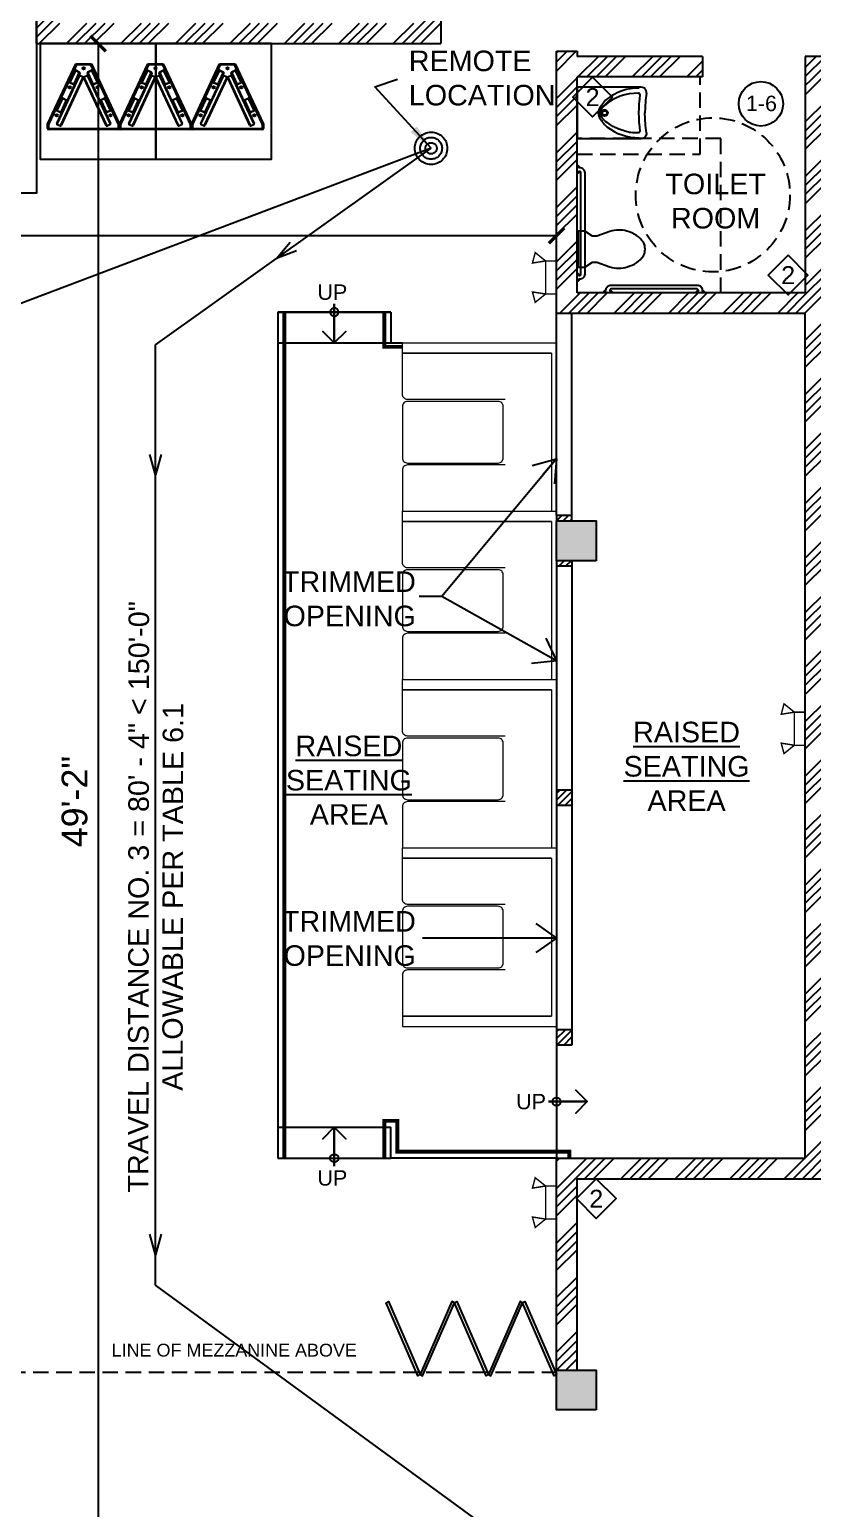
# Model space of a CAD drawing. Header units: inches. Extents: x -5252 to 14398, y -1665 to 9844.
# Drawn here: x -2094 to -1789, y 1020 to 1595 of the extents above; entities that cross this region are included whole.
import ezdxf
from ezdxf.enums import TextEntityAlignment as Align

# ---------------------------------------------------------------- set-up
doc = ezdxf.new("R2010")
doc.units = ezdxf.units.IN
doc.header["$LTSCALE"] = 48
doc.header["$MEASUREMENT"] = 0
doc.linetypes.add('CENTER', pattern=[2, 1.25, -0.25, 0.25, -0.25])
doc.linetypes.add('HIDDEN2', pattern=[0.1875, 0.125, -0.0625])
for name, color, linetype in [('A-Door', 151, 'Continuous'), ('A-Flor-Pfix', 5, 'Continuous'), ('Dimensions', 5, 'Continuous'), ('door symbol', 91, 'Continuous'), ('Equipment', 8, 'Continuous'), ('Hatch', 9, 'Continuous'), ('PA-EMERGENCY-LIGHTS', 1, 'Continuous'), ('Stair-Exist', 8, 'Continuous'), ('STAIRS', 5, 'Continuous'), ('TEXT', 1, 'Continuous'), ('TOILET-FLOOR', 5, 'Continuous'), ('Wall-Exist', 6, 'Continuous'), ('Wall-Full', 2, 'Continuous'), ('Wall-New', 2, 'Continuous'), ('Wall-Type', 231, 'Continuous')]:
    doc.layers.add(name, color=color, linetype=linetype)
for name, color, linetype, lineweight in [('PA-PATH', 4, 'CENTER', 35), ('PA-Text', 1, 'Continuous', 5), ('Seating', 5, 'Continuous', 9)]:
    doc.layers.add(name, color=color, linetype=linetype, lineweight=lineweight)
doc.styles.add('ARCHSTYL', font='archstyl.shx')
doc.styles.add('DIMTEXT', font='arial.ttf')
doc.styles.get("Standard").update_dxf_attribs({"font": 'arial.ttf'})
doc.styles.add('STYLUSBT', font='stylu.ttf')
doc.styles.add('SWA-STND', font='arial.ttf')
doc.dimstyles.new('PA-DIM', dxfattribs={"dimtxt": 5, "dimasz": 5, "dimexe": 3, "dimexo": 0, "dimgap": 1, "dimtad": 1, "dimdec": 0, "dimzin": 3, "dimdsep": 46, "dimlunit": 4, "dimtxsty": 'STYLUSBT', "dimblk": 'ARCHTICK', "dimcen": 0.09, "dimclrd": 256, "dimclre": 256, "dimclrt": 1, "dimadec": 0, "dimazin": 0, "dimtfac": 1, "dimtdec": 0, "dimtix": 1, "dimtmove": 1, "dimatfit": 3, "dimldrblk": 'OPEN90', "dimfxl": 1, "dimfrac": 1, "dimtolj": 1, "dimtzin": 0, "dimarcsym": 0})
doc.dimstyles.new('SWA Standard$7', dxfattribs={"dimscale": 96, "dimtxt": 0.09375, "dimasz": 0.125, "dimexe": 0.046875, "dimexo": 0.046875, "dimgap": 0.03125, "dimtad": 0, "dimdec": 3, "dimzin": 3, "dimdsep": 46, "dimlunit": 4, "dimtxsty": 'ARCHSTYL', "dimblk": 'ARCHTICK', "dimcen": 0.0625, "dimdle": 0.046875, "dimclrd": 5, "dimclre": 5, "dimclrt": 1, "dimazin": 0, "dimtfac": 1, "dimtdec": 3, "dimtmove": 2, "dimatfit": 3, "dimfxl": 1, "dimtolj": 1, "dimtzin": 0, "dimarcsym": 0})
doc.dimstyles.new('SWA-48', dxfattribs={"dimscale": 0, "dimtxt": 10, "dimasz": 6, "dimexe": 6, "dimexo": 6, "dimgap": 4, "dimtad": 1, "dimdec": 0, "dimzin": 3, "dimdsep": 46, "dimlunit": 4, "dimtxsty": 'SWA-STND', "dimblk": 'ARCHTICK', "dimcen": 6, "dimclrd": 5, "dimclre": 5, "dimclrt": 1, "dimadec": 0, "dimazin": 0, "dimtfac": 1, "dimtdec": 0, "dimtix": 1, "dimtofl": 0, "dimtmove": 2, "dimatfit": 3, "dimfxl": 1, "dimtolj": 1, "dimtzin": 0, "dimlwd": -1, "dimlwe": -1, "dimarcsym": 0})

# ---------------------------------------------------------------- blocks, each defined once
blk = doc.blocks.new('SH50 SPEAKER')
at = {"layer": 'Equipment'}
for p, q in [((-14, -23.51), (-3.04, 0)), ((-3.04, 0), (-2.58, -0.72)), ((-2.8, -0.38), (-3.04, 0)), ((-3.04, 0), (3.04, 0)), ((-2.58, -0.72), (-3.04, 0)), ((2.58, -0.72), (3.04, 0)), ((2.8, -0.38), (3.04, 0)), ((3.04, 0), (14, -23.51)), ((-2.8, -0.38), (-13.63, -23.59)), ((-10.42, -23.2), (-1.81, -4.71)), ((-1.69, -4.77), (-10.31, -23.25)), ((-8.88, -23.92), (-0.26, -5.43)), ((-0.15, -5.49), (-8.77, -23.97)), ((-5.47, -6.89), (-3.52, -2.7)), ((-3.29, -2.81), (-5.25, -7)), ((-3.66, -7.74), (-1.7, -3.54)), ((-1.48, -3.65), (-3.43, -7.84)), ((-1.8, -3.3), (-3.04, -2.71)), ((-2.94, -2.49), (-1.69, -3.07)), ((2.8, -0.38), (-2.8, -0.38)), ((-1.69, -4.77), (-1.81, -4.71)), ((-1.69, -3.07), (-1.8, -3.3)), ((-0.38, -5.1), (-1.36, -4.65)), ((-1.31, -4.53), (-0.33, -4.99)), ((-0.11, -1.66), (0, -1.59)), ((-0.11, -1.78), (-0.11, -1.66)), ((0, -1.85), (-0.11, -1.78)), ((0, -1.59), (0.11, -1.66)), ((0.11, -1.78), (0, -1.85)), ((0.11, -1.66), (0.11, -1.78)), ((8.77, -23.97), (0.15, -5.49)), ((0.26, -5.43), (8.88, -23.92)), ((0.33, -4.99), (1.31, -4.53)), ((1.36, -4.65), (0.38, -5.1)), ((3.43, -7.84), (1.48, -3.65)), ((1.69, -3.07), (2.94, -2.49)), ((1.8, -3.3), (1.69, -3.07)), ((1.81, -4.71), (1.69, -4.77)), ((10.31, -23.25), (1.69, -4.77)), ((1.7, -3.54), (3.66, -7.74)), ((3.04, -2.71), (1.8, -3.3)), ((1.81, -4.71), (10.42, -23.2)), ((13.63, -23.59), (2.8, -0.38)), ((5.25, -7), (3.29, -2.81)), ((3.52, -2.7), (5.47, -6.89)), ((-5.51, -9.06), (-5.4, -9)), ((-5.51, -9.19), (-5.51, -9.06)), ((-5.4, -9.25), (-5.51, -9.19)), ((-5.4, -9), (-5.29, -9.06)), ((-5.29, -9.19), (-5.4, -9.25)), ((-5.29, -9.06), (-5.29, -9.19)), ((-4.01, -8.05), (-5.26, -7.47)), ((-5.16, -7.25), (-3.91, -7.83)), ((3.91, -7.83), (5.16, -7.25)), ((5.26, -7.47), (4.01, -8.05)), ((5.29, -9.06), (5.4, -9)), ((5.29, -9.19), (5.29, -9.06)), ((5.4, -9.25), (5.29, -9.19)), ((5.4, -9), (5.51, -9.06)), ((5.51, -9.19), (5.4, -9.25)), ((5.51, -9.06), (5.51, -9.19)), ((-10.55, -17.77), (-8.59, -13.58)), ((-8.36, -13.68), (-10.32, -17.88)), ((-8.73, -18.62), (-6.78, -14.42)), ((-6.55, -14.53), (-8.51, -18.72)), ((-6.87, -14.17), (-8.11, -13.59)), ((-8.01, -13.37), (-6.76, -13.95)), ((8.51, -18.72), (6.55, -14.53)), ((6.76, -13.95), (8.01, -13.37)), ((6.78, -14.42), (8.73, -18.62)), ((8.11, -13.59), (6.87, -14.17)), ((10.32, -17.88), (8.36, -13.68)), ((8.59, -13.58), (10.55, -17.77)), ((-10.6, -20), (-10.53, -19.89)), ((-10.54, -20.11), (-10.6, -20)), ((-10.41, -20.12), (-10.54, -20.11)), ((-10.53, -19.89), (-10.41, -19.9)), ((-10.41, -19.9), (-10.35, -20.01)), ((-10.35, -20.01), (-10.41, -20.12)), ((-9.09, -18.93), (-10.33, -18.35)), ((-10.23, -18.13), (-8.98, -18.71)), ((8.98, -18.71), (10.23, -18.13)), ((10.33, -18.35), (9.09, -18.93)), ((10.36, -19.94), (10.47, -19.88)), ((10.36, -20.07), (10.36, -19.94)), ((10.47, -20.13), (10.36, -20.07)), ((10.47, -19.88), (10.58, -19.94)), ((10.58, -20.07), (10.47, -20.13)), ((10.58, -19.94), (10.58, -20.07)), ((-13.28, -23.67), (-14, -23.51)), ((-14, -23.51), (-13.28, -23.67)), ((-14, -25.13), (-14, -23.51)), ((-14, -25.13), (-13.63, -25.13)), ((-13.63, -23.59), (-13.63, -25.13)), ((-13.63, -25.13), (13.63, -25.13)), ((-13.63, -25.51), (-13.63, -25.13)), ((13.63, -25.51), (-13.63, -25.51)), ((-9.26, -24.15), (-10.24, -23.7)), ((-10.19, -23.58), (-9.21, -24.04)), ((9.21, -24.04), (10.19, -23.58)), ((10.24, -23.7), (9.26, -24.15)), ((14, -23.51), (13.28, -23.67)), ((13.28, -23.67), (14, -23.51)), ((13.63, -25.13), (13.63, -23.59)), ((13.63, -25.13), (14, -25.13)), ((13.63, -25.51), (13.63, -25.13)), ((14, -23.51), (14, -25.13))]:
    blk.add_line(p, q, dxfattribs=at)
for points in [[(-3.29, -2.81), (-3.3, -2.8), (-3.31, -2.8), (-3.33, -2.79), (-3.36, -2.77), (-3.39, -2.76), (-3.43, -2.74), (-3.47, -2.72), (-3.52, -2.7)], [(-2.94, -2.49), (-2.96, -2.53), (-2.98, -2.57), (-2.99, -2.61), (-3.01, -2.65), (-3.02, -2.68), (-3.03, -2.7), (-3.04, -2.71), (-3.04, -2.71)], [(-1.48, -3.65), (-1.52, -3.63), (-1.56, -3.61), (-1.6, -3.59), (-1.64, -3.58), (-1.67, -3.56), (-1.69, -3.55), (-1.7, -3.55), (-1.7, -3.54)], [(-1.36, -4.65), (-1.36, -4.64), (-1.36, -4.64), (-1.35, -4.63), (-1.34, -4.61), (-1.34, -4.6), (-1.33, -4.58), (-1.32, -4.55), (-1.31, -4.53)], [(-0.38, -5.1), (-0.38, -5.1), (-0.38, -5.09), (-0.37, -5.08), (-0.37, -5.07), (-0.36, -5.05), (-0.35, -5.03), (-0.34, -5.01), (-0.33, -4.99)], [(-0.15, -5.49), (-0.17, -5.48), (-0.19, -5.47), (-0.21, -5.46), (-0.23, -5.45), (-0.24, -5.44), (-0.25, -5.44), (-0.26, -5.44), (-0.26, -5.43)], [(0.26, -5.43), (0.26, -5.44), (0.25, -5.44), (0.24, -5.44), (0.23, -5.45), (0.21, -5.46), (0.19, -5.47), (0.17, -5.48), (0.15, -5.49)], [(0.38, -5.1), (0.38, -5.1), (0.38, -5.09), (0.37, -5.08), (0.37, -5.07), (0.36, -5.05), (0.35, -5.03), (0.34, -5.01), (0.33, -4.99)], [(1.36, -4.65), (1.36, -4.64), (1.36, -4.64), (1.35, -4.63), (1.34, -4.61), (1.34, -4.6), (1.33, -4.58), (1.32, -4.55), (1.31, -4.53)], [(1.7, -3.54), (1.7, -3.55), (1.69, -3.55), (1.67, -3.56), (1.64, -3.58), (1.6, -3.59), (1.56, -3.61), (1.52, -3.63), (1.48, -3.65)], [(3.04, -2.71), (3.04, -2.71), (3.03, -2.7), (3.02, -2.68), (3.01, -2.65), (2.99, -2.61), (2.98, -2.57), (2.96, -2.53), (2.94, -2.49)], [(3.52, -2.7), (3.47, -2.72), (3.43, -2.74), (3.39, -2.76), (3.36, -2.77), (3.33, -2.79), (3.31, -2.8), (3.3, -2.8), (3.29, -2.81)], [(-5.25, -7), (-5.25, -7), (-5.26, -6.99), (-5.28, -6.98), (-5.31, -6.97), (-5.35, -6.95), (-5.39, -6.93), (-5.43, -6.91), (-5.47, -6.89)], [(-5.16, -7.25), (-5.16, -7.25), (-5.16, -7.26), (-5.17, -7.29), (-5.19, -7.31), (-5.2, -7.35), (-5.22, -7.39), (-5.24, -7.43), (-5.26, -7.47)], [(-3.91, -7.83), (-3.91, -7.83), (-3.92, -7.85), (-3.93, -7.87), (-3.94, -7.89), (-3.96, -7.93), (-3.97, -7.97), (-3.99, -8.01), (-4.01, -8.05)], [(-3.43, -7.84), (-3.48, -7.82), (-3.52, -7.8), (-3.56, -7.78), (-3.59, -7.77), (-3.62, -7.76), (-3.64, -7.75), (-3.66, -7.74), (-3.66, -7.74)], [(3.66, -7.74), (3.66, -7.74), (3.64, -7.75), (3.62, -7.76), (3.59, -7.77), (3.56, -7.78), (3.52, -7.8), (3.48, -7.82), (3.43, -7.84)], [(4.01, -8.05), (3.99, -8.01), (3.97, -7.97), (3.96, -7.93), (3.94, -7.89), (3.93, -7.87), (3.92, -7.85), (3.91, -7.83), (3.91, -7.83)], [(5.26, -7.47), (5.24, -7.43), (5.22, -7.39), (5.2, -7.35), (5.19, -7.31), (5.17, -7.29), (5.16, -7.26), (5.16, -7.25), (5.16, -7.25)], [(5.47, -6.89), (5.43, -6.91), (5.39, -6.93), (5.35, -6.95), (5.31, -6.97), (5.28, -6.98), (5.26, -6.99), (5.25, -7), (5.25, -7)], [(-8.36, -13.68), (-8.37, -13.68), (-8.38, -13.68), (-8.4, -13.67), (-8.43, -13.65), (-8.46, -13.64), (-8.5, -13.62), (-8.55, -13.6), (-8.59, -13.58)], [(-8.11, -13.59), (-8.11, -13.59), (-8.11, -13.58), (-8.1, -13.55), (-8.08, -13.53), (-8.07, -13.49), (-8.05, -13.45), (-8.03, -13.41), (-8.01, -13.37)], [(-6.87, -14.17), (-6.87, -14.17), (-6.86, -14.16), (-6.85, -14.14), (-6.84, -14.11), (-6.82, -14.07), (-6.8, -14.03), (-6.78, -13.99), (-6.76, -13.95)], [(-6.55, -14.53), (-6.59, -14.51), (-6.64, -14.49), (-6.68, -14.47), (-6.71, -14.45), (-6.74, -14.44), (-6.76, -14.43), (-6.77, -14.43), (-6.78, -14.42)], [(6.78, -14.42), (6.77, -14.43), (6.76, -14.43), (6.74, -14.44), (6.71, -14.45), (6.68, -14.47), (6.64, -14.49), (6.59, -14.51), (6.55, -14.53)], [(6.76, -13.95), (6.78, -13.99), (6.8, -14.03), (6.82, -14.07), (6.84, -14.11), (6.85, -14.14), (6.86, -14.16), (6.87, -14.17), (6.87, -14.17)], [(8.01, -13.37), (8.03, -13.41), (8.05, -13.45), (8.07, -13.49), (8.08, -13.53), (8.1, -13.55), (8.11, -13.58), (8.11, -13.59), (8.11, -13.59)], [(8.59, -13.58), (8.55, -13.6), (8.5, -13.62), (8.46, -13.64), (8.43, -13.65), (8.4, -13.67), (8.38, -13.68), (8.37, -13.68), (8.36, -13.68)], [(-10.32, -17.88), (-10.32, -17.87), (-10.34, -17.87), (-10.36, -17.86), (-10.39, -17.85), (-10.42, -17.83), (-10.46, -17.81), (-10.5, -17.79), (-10.55, -17.77)], [(-10.33, -18.35), (-10.31, -18.31), (-10.29, -18.27), (-10.28, -18.23), (-10.26, -18.19), (-10.25, -18.16), (-10.24, -18.14), (-10.23, -18.13), (-10.23, -18.13)], [(-9.09, -18.93), (-9.07, -18.89), (-9.05, -18.85), (-9.03, -18.81), (-9.01, -18.77), (-9, -18.74), (-8.99, -18.72), (-8.98, -18.71), (-8.98, -18.71)], [(-8.51, -18.72), (-8.55, -18.7), (-8.59, -18.68), (-8.63, -18.66), (-8.67, -18.65), (-8.69, -18.63), (-8.72, -18.62), (-8.73, -18.62), (-8.73, -18.62)], [(8.73, -18.62), (8.73, -18.62), (8.72, -18.62), (8.69, -18.63), (8.67, -18.65), (8.63, -18.66), (8.59, -18.68), (8.55, -18.7), (8.51, -18.72)], [(8.98, -18.71), (8.98, -18.71), (8.99, -18.72), (9, -18.74), (9.01, -18.77), (9.03, -18.81), (9.05, -18.85), (9.07, -18.89), (9.09, -18.93)], [(10.23, -18.13), (10.23, -18.13), (10.24, -18.14), (10.25, -18.16), (10.26, -18.19), (10.28, -18.23), (10.29, -18.27), (10.31, -18.31), (10.33, -18.35)], [(10.55, -17.77), (10.5, -17.79), (10.46, -17.81), (10.42, -17.83), (10.39, -17.85), (10.36, -17.86), (10.34, -17.87), (10.32, -17.87), (10.32, -17.88)], [(-14, -23.51), (-14, -23.51), (-13.97, -23.51), (-13.94, -23.52), (-13.89, -23.53), (-13.84, -23.54), (-13.77, -23.56), (-13.7, -23.57), (-13.63, -23.59)], [(-10.31, -23.25), (-10.31, -23.25), (-10.32, -23.25), (-10.33, -23.24), (-10.34, -23.23), (-10.36, -23.23), (-10.38, -23.22), (-10.4, -23.21), (-10.42, -23.2)], [(-10.24, -23.7), (-10.23, -23.67), (-10.22, -23.65), (-10.21, -23.63), (-10.21, -23.62), (-10.2, -23.6), (-10.19, -23.59), (-10.19, -23.58), (-10.19, -23.58)], [(-9.26, -24.15), (-9.25, -24.13), (-9.24, -24.11), (-9.23, -24.09), (-9.23, -24.07), (-9.22, -24.06), (-9.22, -24.05), (-9.21, -24.04), (-9.21, -24.04)], [(-8.77, -23.97), (-8.79, -23.96), (-8.81, -23.95), (-8.83, -23.94), (-8.85, -23.93), (-8.86, -23.93), (-8.87, -23.92), (-8.88, -23.92), (-8.88, -23.92)], [(8.88, -23.92), (8.88, -23.92), (8.87, -23.92), (8.86, -23.93), (8.85, -23.93), (8.83, -23.94), (8.81, -23.95), (8.79, -23.96), (8.77, -23.97)], [(9.26, -24.15), (9.25, -24.13), (9.24, -24.11), (9.23, -24.09), (9.23, -24.07), (9.22, -24.06), (9.22, -24.05), (9.21, -24.04), (9.21, -24.04)], [(10.24, -23.7), (10.23, -23.67), (10.22, -23.65), (10.21, -23.63), (10.21, -23.62), (10.2, -23.6), (10.19, -23.59), (10.19, -23.58), (10.19, -23.58)], [(10.42, -23.2), (10.4, -23.21), (10.38, -23.22), (10.36, -23.23), (10.34, -23.23), (10.33, -23.24), (10.32, -23.25), (10.31, -23.25), (10.31, -23.25)], [(13.63, -23.59), (13.7, -23.57), (13.77, -23.56), (13.84, -23.54), (13.89, -23.53), (13.94, -23.52), (13.97, -23.51), (14, -23.51), (14, -23.51)]]:
    blk.add_lwpolyline(points, dxfattribs=at)
for centre, radius in [((0, -1.72), 0.427), ((0, -1.72), 0.391), ((-5.4, -9.13), 0.427), ((-5.4, -9.13), 0.391), ((5.4, -9.13), 0.427), ((5.4, -9.13), 0.391), ((-10.47, -20), 0.427), ((-10.47, -20), 0.391), ((10.47, -20), 0.427), ((10.47, -20), 0.391)]:
    blk.add_circle(centre, radius, dxfattribs=at)
for centre, radius, start, end in [((-3.12, -2.88), 0.438, 65, 155), ((-3.12, -2.88), 0.188, 65, 155), ((-1.47, -4.87), 0.375, 65, 155), ((-1.87, -3.47), 0.188, 335, 65), ((-1.87, -3.47), 0.438, 335, 65), ((-1.47, -4.87), 0.25, 65, 155), ((-0.49, -5.33), 0.25, 335, 65), ((-0.49, -5.33), 0.375, 335, 65), ((0, -1.72), 0.109, 120, 180), ((0, -1.72), 0.109, 180, 240), ((0, -1.72), 0.109, 60, 120), ((0, -1.72), 0.109, 240, 300), ((0, -1.72), 0.109, 0, 60), ((0, -1.72), 0.109, 300, 0), ((0.49, -5.33), 0.375, 115, 205), ((0.49, -5.33), 0.25, 115, 205), ((1.47, -4.87), 0.375, 25, 115), ((1.47, -4.87), 0.25, 25, 115), ((1.87, -3.47), 0.438, 115, 205), ((1.87, -3.47), 0.188, 115, 205), ((3.12, -2.88), 0.438, 25, 115), ((3.12, -2.88), 0.188, 25, 115), ((-5.08, -7.08), 0.438, 155, 245), ((-5.4, -9.13), 0.109, 120, 180), ((-5.4, -9.13), 0.109, 180, 240), ((-5.4, -9.13), 0.109, 60, 120), ((-5.4, -9.13), 0.109, 240, 300), ((-5.4, -9.13), 0.109, 0, 60), ((-5.4, -9.13), 0.109, 300, 0), ((-5.08, -7.08), 0.188, 155, 245), ((-3.83, -7.66), 0.438, 245, 335), ((-3.83, -7.66), 0.188, 245, 335), ((3.83, -7.66), 0.438, 205, 295), ((3.83, -7.66), 0.188, 205, 295), ((5.08, -7.08), 0.188, 295, 25), ((5.08, -7.08), 0.438, 295, 25), ((5.4, -9.13), 0.109, 120, 180), ((5.4, -9.13), 0.109, 180, 240), ((5.4, -9.13), 0.109, 60, 120), ((5.4, -9.13), 0.109, 240, 300), ((5.4, -9.13), 0.109, 0, 60), ((5.4, -9.13), 0.109, 300, 0), ((-8.19, -13.76), 0.438, 65, 155), ((-8.19, -13.76), 0.188, 65, 155), ((-6.95, -14.34), 0.188, 335, 65), ((-6.95, -14.34), 0.438, 335, 65), ((6.95, -14.34), 0.438, 115, 205), ((6.95, -14.34), 0.188, 115, 205), ((8.19, -13.76), 0.438, 25, 115), ((8.19, -13.76), 0.188, 25, 115), ((-10.15, -17.96), 0.438, 155, 245), ((-10.47, -20), 0.109, 148.0928, 208.0928), ((-10.47, -20), 0.109, 88.0928, 148.0928), ((-10.47, -20), 0.109, 208.0928, 268.0928), ((-10.47, -20), 0.109, 268.0928, 328.0928), ((-10.47, -20), 0.109, 28.0928, 88.0928), ((-10.47, -20), 0.109, 328.0928, 28.0928), ((-10.15, -17.96), 0.188, 155, 245), ((-8.9, -18.54), 0.438, 245, 335), ((-8.9, -18.54), 0.188, 245, 335), ((8.9, -18.54), 0.438, 205, 295), ((8.9, -18.54), 0.188, 205, 295), ((10.15, -17.96), 0.188, 295, 25), ((10.15, -17.96), 0.438, 295, 25), ((10.47, -20), 0.109, 120, 180), ((10.47, -20), 0.109, 180, 240), ((10.47, -20), 0.109, 60, 120), ((10.47, -20), 0.109, 240, 300), ((10.47, -20), 0.109, 0, 60), ((10.47, -20), 0.109, 300, 0), ((-13.63, -25.13), 0.375, 180, 270), ((-10.08, -23.36), 0.375, 155, 245), ((-10.08, -23.36), 0.25, 155, 245), ((-9.11, -23.81), 0.375, 245, 335), ((-9.11, -23.81), 0.25, 245, 335), ((9.11, -23.81), 0.375, 205, 295), ((9.11, -23.81), 0.25, 205, 295), ((10.08, -23.36), 0.25, 295, 25), ((10.08, -23.36), 0.375, 295, 25), ((13.63, -25.13), 0.375, 270, 0)]:
    blk.add_arc(centre, radius, start, end, dxfattribs=at)
blk = doc.blocks.new('_ArchTick')
at = {"color": 0, "linetype": 'ByBlock', "const_width": 0.219}
blk.add_lwpolyline([(-0.5, -0.5), (0.5, 0.5)], dxfattribs=at)
blk = doc.blocks.new('*D5168')
at = {"layer": 'Defpoints', "color": 0, "transparency": 16777216}
for p in [(-2091.65, 1589.92), (-2067.65, 999.94), (-1970.36, 999.94)]:
    blk.add_point(p, dxfattribs=at)
at = {"layer": 'Dimensions', "color": 5, "transparency": 16777216}
for p, q in [((-2085.65, 1589.92), (-2061.65, 1589.92)), ((-2067.65, 1589.92), (-2067.65, 999.94)), ((-1976.36, 999.94), (-2073.65, 999.94))]:
    blk.add_line(p, q, dxfattribs=at)
at = {"layer": 'Dimensions', "color": 5, "transparency": 16777216, "xscale": 6, "yscale": 6, "zscale": 6}
for p, rotation in [((-2067.65, 1589.92), 90), ((-2067.65, 999.94), 270)]:
    blk.add_blockref('_ArchTick', p, dxfattribs=dict(at, rotation=rotation))
at = {"layer": 'Dimensions', "color": 1, "transparency": 16777216, "insert": (-2076.75, 1294.93), "char_height": 10, "attachment_point": 5, "rotation": 90}
blk.add_mtext('\\A1;49\'-2"', dxfattribs=at)
blk = doc.blocks.new('*D5142')
at = {"layer": 'Defpoints', "color": 0, "transparency": 16777216}
for p in [(-2582.15, 1516.94), (-1889.15, 1515.17), (-1889.15, 1510.94)]:
    blk.add_point(p, dxfattribs=at)
at = {"layer": 'Dimensions', "color": 5, "transparency": 16777216}
for p, q in [((-1889.15, 1516.94), (-1889.15, 1521.17)), ((-2582.15, 1515.17), (-1889.15, 1515.17)), ((-2582.15, 1510.94), (-2582.15, 1509.17))]:
    blk.add_line(p, q, dxfattribs=at)
at = {"layer": 'Dimensions', "color": 5, "transparency": 16777216, "xscale": 6, "yscale": 6, "zscale": 6, "rotation": 180}
blk.add_blockref('_ArchTick', (-2582.15, 1515.17), dxfattribs=at)
at = {"layer": 'Dimensions', "color": 5, "transparency": 16777216, "xscale": 6, "yscale": 6, "zscale": 6}
blk.add_blockref('_ArchTick', (-1889.15, 1515.17), dxfattribs=at)
at = {"layer": 'Dimensions', "color": 1, "transparency": 16777216, "insert": (-2235.65, 1524.28), "char_height": 10, "attachment_point": 5, "style": 'SWA-STND'}
blk.add_mtext('\\A1;57\'-9"', dxfattribs=at)
blk = doc.blocks.new('ADA-Sink')
at = {"color": 8}
blk.add_line((0, -8.24), (0, -9.1), dxfattribs=at)
for radius in [1.25, 0.875]:
    blk.add_circle((0, -10.75), radius, dxfattribs=at)
at = {"layer": 'TOILET-FLOOR'}
for p, q in [((10, 0), (-10, 0)), ((-10, 0), (-10, -25.02)), ((10, -25.02), (10, 0)), ((-7.7, -27), (-4.86, -26.68)), ((-4.86, -26.68), (-2.18, -26.48)), ((-2.18, -26.48), (0, -26.44)), ((2.18, -26.48), (0, -26.44)), ((5, -26.69), (2.18, -26.48)), ((7.7, -27), (5, -26.69))]:
    blk.add_line(p, q, dxfattribs=at)
for centre, radius, start, end in [((3.82, -19.51), 12.11, 114.82699, 139.27203), ((16.03, -26.76), 24.84, 139.25802, 146.20747), ((2.4, -15), 6.83, 136.68242, 139.32364), ((-1.09, -11.71), 2.03, 131.83804, 136.68225), ((18.45, -33.54), 31.34, 131.39344, 131.83828), ((18.67, -33.78), 31.66, 130.95054, 131.39309), ((-0.74, -11.42), 2.06, 126.13134, 130.9508), ((2.11, -15.32), 6.88, 123.4966, 126.13094), ((0.32, -12.63), 3.64, 112.26654, 123.37665), ((0, -11.24), 3, 65.17301, 114.82699), ((-0.41, -10.85), 1.72, 96.08631, 112.26652), ((0, -14.7), 5.6, 89.99994, 96.0863), ((0, -14.7), 5.6, 83.9137, 90.00006), ((0.41, -10.85), 1.72, 67.73348, 83.91369), ((-0.32, -12.63), 3.64, 56.62335, 67.73346), ((-3.82, -19.51), 12.11, 40.72797, 65.17301), ((-3, -16.32), 8.21, 44.74454, 55.17919), ((-12, -23.43), 19.64, 358.37366, 40.9913), ((10.56, -24.13), 20.25, 141.80437, 180.07408), ((41.84, -34.34), 51.28, 160.06947, 162.76408), ((42.64, -34.63), 52.14, 157.39699, 160.06937), ((3.37, -18.28), 9.6, 146.20749, 157.39694), ((-10.56, -24.13), 20.25, 359.92592, 38.19563), ((17.27, -23.46), 24.91, 174.22618, 181.2054), ((1.85, -21.93), 9.42, 162.76407, 174.04794), ((-7.13, -24.01), 0.5, 177.31632, 264.18966), ((0.01, -72.26), 48.29, 81.44719, 98.56783), ((7.14, -24.01), 0.5, 275.82537, 2.69871), ((8, -25.02), 2, 261.44046, 359.99999)]:
    blk.add_arc(centre, radius, start, end, dxfattribs=at)
at = {"layer": 'TOILET-FLOOR', "extrusion": (0, 0, -1)}
blk.add_arc((8, -25.02), 2, 261.44046, 359.99999, dxfattribs=at)
blk = doc.blocks.new('_Open30')
at = {"color": 0, "linetype": 'ByBlock', "lineweight": -2}
for p, q in [((-1, 0.268), (0, 0)), ((0, 0), (-1, -0.268)), ((0, 0), (-1, 0))]:
    blk.add_line(p, q, dxfattribs=at)
blk = doc.blocks.new('wt')
at = {"layer": 'Wall-Type', "linetype": 'Continuous'}
blk.add_lwpolyline([(7.37, 0), (0, 7.37), (-7.37, 0), (0, -7.36)], close=True, dxfattribs=at)
at = {"layer": 'Wall-Type'}
blk.add_attdef('1', text='', height=5, dxfattribs=at).set_placement((0, 0), align=Align.MIDDLE)

msp = doc.modelspace()

# ---------------------------------------------------------------- hatches: boundary and pattern name
at = {"layer": 'Dimensions'}
h = msp.add_hatch(dxfattribs=at)
h.set_pattern_fill('ANSI34', color=253, scale=20)
h.paths.add_polyline_path([(-1832.28, 1584.92), (-1881.15, 1584.92), (-1881.15, 1586.92), (-1889.15, 1586.92), (-1889.15, 1484.92), (-1792.28, 1484.92), (-1792.28, 1492.92), (-1881.15, 1492.92), (-1881.15, 1576.92), (-1832.28, 1576.92)])
h.paths.add_polyline_path([(-1784.28, 1634.92), (-1942.15, 1634.92), (-1942.15, 1597.92), (-2083.65, 1597.92), (-2083.65, 1646.92), (-2091.65, 1646.92), (-2091.65, 1589.92), (-1934.15, 1589.92), (-1934.15, 1626.92), (-1784.28, 1626.92)])
h.paths.add_polyline_path([(-1784.28, 1584.92), (-1792.28, 1584.92), (-1792.28, 1579.92), (-1792.28, 1575.92), (-1784.28, 1575.92)])
h = msp.add_hatch(dxfattribs=at)
h.set_pattern_fill('ANSI34', color=253, scale=20)
h.paths.add_polyline_path([(-1784.28, 1567.92), (-1547.19, 1567.92), (-1547.19, 1575.92), (-1792.28, 1575.92), (-1792.28, 1156.17), (-1889.15, 1156.17), (-1889.15, 1073.67), (-1881.15, 1073.67), (-1881.15, 1088.17), (-1881.15, 1148.17), (-1784.28, 1148.17), (-1784.28, 1164.92), (-1784.28, 1170.92)])
h = msp.add_hatch(dxfattribs=at)
h.set_pattern_fill('ANSI31', color=253, scale=15)
h.paths.add_polyline_path([(-2582.15, 1490.41), (-2588.15, 1490.41), (-2588.15, 1488.41), (-2582.15, 1488.41)])
h.paths.add_polyline_path([(-2582.15, 1406.41), (-2588.15, 1406.41), (-2588.15, 1403.42), (-2582.15, 1403.42)])
h.paths.add_polyline_path([(-2582.15, 1387.92), (-2588.15, 1387.92), (-2588.15, 1386.67), (-2582.15, 1386.67)])
h.paths.add_polyline_path([(-2582.15, 1299.42), (-2588.15, 1299.42), (-2588.15, 1293.42), (-2582.15, 1293.42)])
h.paths.add_polyline_path([(-2582.15, 1206.17), (-2588.15, 1206.17), (-2588.15, 1200.17), (-2582.15, 1200.17)])
h.paths.add_polyline_path([(-1883.15, 1206.17), (-1889.15, 1206.17), (-1889.15, 1200.17), (-1883.15, 1200.17)])
h.paths.add_polyline_path([(-1883.15, 1299.42), (-1889.15, 1299.42), (-1889.15, 1293.42), (-1883.15, 1293.42)])
h.paths.add_polyline_path([(-1883.15, 1406.41), (-1889.15, 1406.41), (-1889.15, 1404.17), (-1883.15, 1404.17)])
h.paths.add_polyline_path([(-1883.15, 1388.67), (-1889.15, 1388.67), (-1889.15, 1386.67), (-1883.15, 1386.67)])
at = {"layer": 'Hatch'}
h = msp.add_hatch(color=253, dxfattribs=at)
h.dxf.hatch_style = 1
h.paths.add_polyline_path([(-2958.65, 1240.92), (-2971.65, 1240.92), (-2971.65, 1148.42), (-2958.65, 1148.42)])
h.paths.add_polyline_path([(-2491.17, 887.97), (-2483.15, 887.97), (-2483.15, 890.97), (-2499.65, 890.97), (-2499.65, 783.47), (-2491.17, 783.47)])
h.paths.add_polyline_path([(-1731.28, 1707.92), (-2195.78, 1707.92), (-2195.78, 1741.92), (-2269.3, 1741.92), (-2269.3, 1729.92), (-2207.78, 1729.92), (-2207.78, 1695.92), (-2128.78, 1695.92), (-2128.78, 1681.92), (-2115.65, 1681.92), (-2113.28, 1681.92), (-2113.28, 1695.92), (-1833.28, 1695.92), (-1833.28, 1682.92), (-1817.78, 1682.92), (-1817.78, 1695.92), (-1731.28, 1695.92)])
h.paths.add_polyline_path([(-2195.78, 1957.35), (-2207.78, 1957.35), (-2207.78, 1741.92), (-2195.78, 1741.92)])
h.paths.add_polyline_path([(-2207.78, 1749.17), (-2222.28, 1749.17), (-2222.28, 1741.92), (-2207.78, 1741.92)])
h.paths.add_polyline_path([(-2269.3, 1741.92), (-2326.78, 1741.92), (-2326.78, 1729.92), (-2269.3, 1729.92)])
h.paths.add_polyline_path([(-1537.19, 1707.92), (-1604.78, 1707.92), (-1604.78, 1695.92), (-1561.69, 1695.92), (-1561.69, 1681.92), (-1547.19, 1681.92), (-1547.19, 1628.35), (-1546.28, 1628.35), (-1546.28, 1621.92), (-1546.28, 1615.49), (-1547.19, 1615.49), (-1547.19, 1403.92), (-1560.28, 1403.92), (-1560.28, 1388.42), (-1547.19, 1388.42), (-1547.19, 1331.42), (-1537.19, 1331.42)])
h.paths.add_polyline_path([(-1537.19, 1235.42), (-1547.19, 1235.42), (-1547.19, 1072.42), (-1559.28, 1072.42), (-1559.28, 1056.92), (-1547.19, 1056.92), (-1547.19, 776.92), (-1563.21, 776.92), (-1563.21, 763.92), (-1625.21, 763.92), (-1625.21, 776.92), (-1640.71, 776.92), (-1640.71, 750.9), (-1537.19, 750.9)])
h.paths.add_polyline_path([(-1916.8, 778.42), (-1934.36, 778.42), (-1934.36, 761.6), (-1916.8, 761.6)])
h.paths.add_polyline_path([(-2205.86, 767.97), (-2234.13, 767.97), (-2234.13, 751.97), (-2205.86, 751.97)])
h.paths.add_polyline_path([(-2208.86, 923.24), (-2234.34, 923.24), (-2234.34, 903.97), (-2208.86, 903.97)])
h.paths.add_polyline_path([(-2200.9, 1072.92), (-2224.08, 1072.92), (-2224.08, 1057.42), (-2200.9, 1057.42)])
h.paths.add_polyline_path([(-1916.62, 904.92), (-1934.36, 904.92), (-1934.36, 889.42), (-1916.62, 889.42)])
h.paths.add_polyline_path([(-1873.65, 1073.67), (-1889.15, 1073.67), (-1889.15, 1058.17), (-1873.65, 1058.17)])
h.paths.add_polyline_path([(-1873.65, 1404.17), (-1889.15, 1404.17), (-1889.15, 1388.67), (-1873.65, 1388.67)])
h.paths.add_polyline_path([(-2216.15, 1400.42), (-2224.15, 1400.42), (-2224.15, 1392.42), (-2220.15, 1392.42), (-2216.15, 1392.42)])
h.paths.add_polyline_path([(-2582.15, 1403.42), (-2597.65, 1403.42), (-2597.65, 1387.92), (-2582.15, 1387.92)])
h.paths.add_polyline_path([(-2582.15, 1072.92), (-2597.65, 1072.92), (-2597.65, 1057.42), (-2582.15, 1057.42)])
h.paths.add_polyline_path([(-2483.15, 908.97), (-2501.15, 908.97), (-2501.15, 890.97), (-2483.15, 890.97)])
h.paths.add_polyline_path([(-2479.17, 783.47), (-2499.65, 783.47), (-2499.65, 764.42), (-2479.17, 764.42)])
h.paths.add_polyline_path([(-2479.17, 764.42), (-2499.65, 764.42), (-2632.15, 764.42), (-2632.15, 752.42), (-2499.65, 752.42), (-2499.65, 739.6), (-2479.17, 739.6)])
h.paths.add_polyline_path([(-2672.15, 764.42), (-2683.15, 764.42), (-2698.65, 764.42), (-2711.65, 764.42), (-2711.65, 752.42), (-2672.15, 752.42)])
h.paths.add_polyline_path([(-2683.15, 777.42), (-2698.65, 777.42), (-2698.65, 764.42), (-2683.15, 764.42)])
h.paths.add_polyline_path([(-2944.65, 1072.42), (-2958.65, 1072.42), (-2971.65, 1072.42), (-2971.65, 1056.92), (-2944.65, 1056.92)])
h.paths.add_polyline_path([(-2944.65, 1403.42), (-2971.65, 1403.42), (-2971.65, 1336.92), (-2958.65, 1336.92), (-2958.65, 1387.92), (-2944.65, 1387.92)])
h.paths.add_polyline_path([(-2962.15, 565.92), (-2974.15, 565.92), (-2974.15, 536.42), (-2989.15, 536.42), (-2989.15, 523.92), (-3000.15, 523.92), (-3000.15, 511.92), (-2962.15, 511.92)])
h.paths.add_polyline_path([(-2962.15, 752.42), (-2944.65, 752.42), (-2944.65, 776.42), (-2958.65, 776.42), (-2958.65, 803.59), (-2974.15, 803.59), (-2974.15, 621.92), (-2962.15, 621.92)])
h.paths.add_polyline_path([(-3173.15, 523.92), (-3206.15, 523.92), (-3206.15, 511.92), (-3173.15, 511.92)])

# ---------------------------------------------------------------- linework, layer by layer
at = {"layer": 'A-Door'}
for p, q in [((-1889.15, 1406.41), (-1889.15, 1484.92)), ((-1883.15, 1406.41), (-1883.15, 1484.92)), ((-1889.15, 1386.67), (-1889.15, 1299.42)), ((-1883.15, 1386.67), (-1883.15, 1299.42)), ((-1889.15, 1293.42), (-1889.15, 1206.17)), ((-1883.15, 1293.42), (-1883.15, 1206.17))]:
    msp.add_line(p, q, dxfattribs=at)
for points in [[(-1942.18, 1071.92), (-1943.1, 1071.52), (-1955.44, 1099.93), (-1954.52, 1100.33), (-1942.18, 1071.92)], [(-1942.18, 1071.92), (-1941.26, 1071.52), (-1928.92, 1099.93), (-1929.84, 1100.33), (-1942.18, 1071.92)], [(-1915.66, 1071.92), (-1916.58, 1071.52), (-1928.92, 1099.93), (-1928, 1100.33), (-1915.66, 1071.92)], [(-1915.66, 1071.92), (-1914.75, 1071.52), (-1902.41, 1099.93), (-1903.32, 1100.33), (-1915.66, 1071.92)], [(-1889.15, 1071.92), (-1890.07, 1071.52), (-1902.41, 1099.93), (-1901.49, 1100.33), (-1889.15, 1071.92)]]:
    msp.add_lwpolyline(points, dxfattribs=at)
at = {"layer": 'A-Flor-Pfix', "color": 252, "linetype": 'HIDDEN2'}
for points in [[(-1881.15, 1546.92), (-1833.15, 1546.92), (-1833.15, 1576.92), (-1881.15, 1576.92)], [(-1825.15, 1492.92), (-1825.15, 1552.92), (-1881.15, 1552.92)]]:
    msp.add_lwpolyline(points, dxfattribs=at)
msp.add_circle((-1828.25, 1531.03), 30, dxfattribs=at)
at = {"layer": 'door symbol'}
msp.add_circle((-1809.56, 1566.48), 8.65, dxfattribs=at)
at = {"layer": 'Equipment'}
for points in [[(-2090.14, 1589.92), (-2090.14, 1544.92), (-2045.14, 1544.92), (-2045.14, 1589.92)], [(-2045.14, 1589.92), (-2045.14, 1544.92), (-2000.14, 1544.92), (-2000.14, 1589.92)]]:
    msp.add_lwpolyline(points, close=True, dxfattribs=at)
at = {"layer": 'PA-EMERGENCY-LIGHTS', "const_width": 0.562}
for points in [[(-1893.39, 1498.89), (-1893.39, 1492.46), (-1898.51, 1493.26), (-1897.42, 1489.2), (-1893.39, 1492.46), (-1889.15, 1492.46), (-1889.15, 1498.89), (-1889.15, 1505.32), (-1893.39, 1505.32), (-1897.42, 1508.57), (-1898.51, 1504.51), (-1893.39, 1505.32)], [(-1796.52, 1323.29), (-1796.52, 1316.86), (-1801.64, 1317.67), (-1800.55, 1313.61), (-1796.52, 1316.86), (-1792.28, 1316.86), (-1792.28, 1323.29), (-1792.28, 1329.72), (-1796.52, 1329.72), (-1800.55, 1332.98), (-1801.64, 1328.91), (-1796.52, 1329.72)], [(-1893.39, 1138.89), (-1893.39, 1132.46), (-1898.51, 1133.26), (-1897.42, 1129.2), (-1893.39, 1132.46), (-1889.15, 1132.46), (-1889.15, 1138.89), (-1889.15, 1145.32), (-1893.39, 1145.32), (-1897.42, 1148.57), (-1898.51, 1144.51), (-1893.39, 1145.32)]]:
    msp.add_lwpolyline(points, close=True, dxfattribs=at)
at = {"layer": 'PA-PATH', "color": 8, "lineweight": -3, "ltscale": 48}
for points in [[(-1937.97, 1549.16), (-2399.17, 1374.85), (-2399.17, 1060.89), (-2471.87, 1034.07)], [(-1820.37, 755.4), (-1820.37, 942.58), (-2045.28, 1106.78), (-2045.28, 1472.73), (-1937.97, 1549.16)]]:
    msp.add_lwpolyline(points, dxfattribs=at)
at = {"layer": 'PA-PATH', "color": 8, "lineweight": -3, "ltscale": 24}
for radius in [6.31, 4.25, 2.19]:
    msp.add_circle((-1937.97, 1549.16), radius, dxfattribs=at)
at = {"layer": 'Seating'}
for points in [[(-1891.15, 1469.42), (-1949.15, 1469.42), (-1949.15, 1473.42), (-1889.15, 1473.42)], [(-1889.15, 1403.92), (-1889.15, 1473.42)], [(-1891.15, 1469.42), (-1891.15, 1407.92)], [(-1891.15, 1403.92), (-1949.15, 1403.92), (-1949.15, 1407.92), (-1889.15, 1407.92)], [(-1889.15, 1338.42), (-1889.15, 1407.92)], [(-1891.15, 1403.92), (-1891.15, 1342.42)], [(-1891.15, 1338.42), (-1949.15, 1338.42), (-1949.15, 1342.42), (-1889.15, 1342.42)], [(-1889.15, 1272.92), (-1889.15, 1342.42)], [(-1891.15, 1338.42), (-1891.15, 1276.92)], [(-1891.15, 1272.92), (-1949.15, 1272.92), (-1949.15, 1276.92), (-1889.15, 1276.92)], [(-1891.15, 1272.92), (-1891.15, 1211.42)], [(-1889.15, 1207.42), (-1889.15, 1276.92)], [(-1891.15, 1211.42), (-1949.15, 1211.42), (-1949.15, 1209.42), (-1949.15, 1209.42), (-1949.15, 1207.42), (-1889.15, 1207.42)]]:
    msp.add_lwpolyline(points, dxfattribs=at)
for points in [[(-1909.15, 1451.42), (-1947.15, 1451.42, -0.414214), (-1949.15, 1453.42), (-1949.15, 1469.42), (-1891.15, 1469.42)], [(-1909.15, 1425.92), (-1947.15, 1425.92, 0.414214), (-1949.15, 1423.92), (-1949.15, 1407.92), (-1891.15, 1407.92)], [(-1909.15, 1385.92), (-1947.15, 1385.92, -0.414214), (-1949.15, 1387.92), (-1949.15, 1403.92), (-1891.15, 1403.92)], [(-1909.15, 1360.42), (-1947.15, 1360.42, 0.414214), (-1949.15, 1358.42), (-1949.15, 1342.42), (-1891.15, 1342.42)], [(-1909.15, 1320.42), (-1947.15, 1320.42, -0.414214), (-1949.15, 1322.42), (-1949.15, 1338.42), (-1891.15, 1338.42)], [(-1909.15, 1294.92), (-1947.15, 1294.92, 0.414214), (-1949.15, 1292.92), (-1949.15, 1276.92), (-1891.15, 1276.92)], [(-1909.15, 1254.92), (-1947.15, 1254.92, -0.414214), (-1949.15, 1256.92), (-1949.15, 1272.92), (-1891.15, 1272.92)], [(-1909.15, 1229.42), (-1947.15, 1229.42, 0.414214), (-1949.15, 1227.42), (-1949.15, 1211.42), (-1891.15, 1211.42)]]:
    msp.add_lwpolyline(points, format="xyb", dxfattribs=at)
at = {"layer": 'Seating', "color": 1}
for points in [[(-1947.15, 1450.67, 0.414214), (-1949.15, 1448.67), (-1949.15, 1428.67, 0.414214), (-1947.15, 1426.67), (-1911.9, 1426.67, 0.414214), (-1909.9, 1428.67), (-1909.9, 1448.67, 0.414214), (-1911.9, 1450.67)], [(-1947.15, 1385.17, 0.414214), (-1949.15, 1383.17), (-1949.15, 1363.17, 0.414214), (-1947.15, 1361.17), (-1911.9, 1361.17, 0.414214), (-1909.9, 1363.17), (-1909.9, 1383.17, 0.414214), (-1911.9, 1385.17)], [(-1947.15, 1319.67, 0.414214), (-1949.15, 1317.67), (-1949.15, 1297.67, 0.414214), (-1947.15, 1295.67), (-1911.9, 1295.67, 0.414214), (-1909.9, 1297.67), (-1909.9, 1317.67, 0.414214), (-1911.9, 1319.67)], [(-1947.15, 1254.17, 0.414214), (-1949.15, 1252.17), (-1949.15, 1232.17, 0.414214), (-1947.15, 1230.17), (-1911.9, 1230.17, 0.414214), (-1909.9, 1232.17), (-1909.9, 1252.17, 0.414214), (-1911.9, 1254.17)]]:
    msp.add_lwpolyline(points, format="xyb", close=True, dxfattribs=at)
at = {"layer": 'Stair-Exist'}
for points in [[(-1975.65, 1488.6), (-1975.65, 1485.42), (-1975.65, 1473.42), (-1971.15, 1477.92), (-1975.65, 1473.42), (-1980.15, 1477.92), (-1975.65, 1473.42), (-1975.65, 1483.83, 0.414214), (-1974.06, 1485.42, 0.414214), (-1975.65, 1487.01, 0.414214), (-1977.24, 1485.42, 0.414214), (-1975.65, 1483.83), (-1975.65, 1487.01), (-1975.65, 1488.6)], [(-1892.32, 1178.17), (-1889.15, 1178.17), (-1877.15, 1178.17), (-1881.65, 1173.67), (-1877.15, 1178.17), (-1881.65, 1182.67), (-1877.15, 1178.17), (-1887.56, 1178.17, -0.414214), (-1889.15, 1176.58, -0.414214), (-1890.74, 1178.17, -0.414214), (-1889.15, 1179.76, -0.414214), (-1887.56, 1178.17), (-1890.74, 1178.17), (-1892.32, 1178.17)], [(-1975.65, 1152.99), (-1975.65, 1156.17), (-1975.65, 1168.17), (-1971.15, 1163.67), (-1975.65, 1168.17), (-1980.15, 1163.67), (-1975.65, 1168.17), (-1975.65, 1157.76, -0.414214), (-1974.06, 1156.17, -0.414214), (-1975.65, 1154.58, -0.414214), (-1977.24, 1156.17, -0.414214), (-1975.65, 1157.76), (-1975.65, 1154.58), (-1975.65, 1152.99)]]:
    msp.add_lwpolyline(points, format="xyb", close=True, dxfattribs=at)
at = {"layer": 'STAIRS', "color": 5}
for p, q in [((-1953.65, 1485.42), (-1997.65, 1485.42)), ((-1997.65, 1485.42), (-1997.65, 1156.17)), ((-1997.65, 1485.42), (-1953.65, 1485.42)), ((-1953.65, 1485.42), (-1953.65, 1473.42)), ((-1997.65, 1473.42), (-1949.15, 1473.42)), ((-1889.15, 1200.17), (-1889.15, 1156.17)), ((-1997.65, 1168.17), (-1953.65, 1168.17)), ((-1953.65, 1156.17), (-1953.65, 1168.17)), ((-1997.65, 1156.17), (-1953.65, 1156.17)), ((-1889.15, 1156.17), (-1953.65, 1156.17)), ((-1888.28, 1156.17), (-1792.28, 1156.17))]:
    msp.add_line(p, q, dxfattribs=at)
at = {"layer": 'STAIRS', "color": 9, "const_width": 1.5}
for points in [[(-1995.15, 1156.17), (-1995.15, 1485.42)], [(-1956.15, 1485.42), (-1956.15, 1473.42)], [(-1949.15, 1471.92), (-1956.15, 1471.92), (-1956.15, 1473.42)], [(-1951.15, 1157.92), (-1951.15, 1170.67), (-1956.15, 1170.67), (-1956.15, 1168.17)], [(-1956.15, 1156.17), (-1956.15, 1168.17)], [(-1951.15, 1158.67), (-1884.15, 1158.67), (-1884.15, 1156.17)]]:
    msp.add_lwpolyline(points, dxfattribs=at)
at = {"layer": 'TOILET-FLOOR'}
for points in [[(-1880.4, 1497.67), (-1880.65, 1497.42), (-1881.15, 1497.42), (-1881.15, 1500.42), (-1880.65, 1500.42), (-1880.4, 1500.17), (-1880.4, 1499.67), (-1880.15, 1499.67, 0.414214), (-1879.65, 1500.17), (-1879.65, 1539.67, 0.414214), (-1880.15, 1540.17), (-1880.4, 1540.17), (-1880.4, 1539.67), (-1880.65, 1539.42), (-1881.15, 1539.42), (-1881.15, 1542.42), (-1880.65, 1542.42), (-1880.4, 1542.17), (-1880.4, 1541.67), (-1880.15, 1541.67, -0.414214), (-1878.15, 1539.67), (-1878.15, 1500.17, -0.414214), (-1880.15, 1498.17), (-1880.4, 1498.17)], [(-1873.46, 1514.96), (-1875.06, 1514.96), (-1878.15, 1516.92), (-1880.65, 1516.92), (-1880.65, 1502.92), (-1878.15, 1502.92), (-1875.06, 1504.88), (-1873.46, 1504.88), (-1868.33, 1503.08, 0.08237), (-1864.93, 1502.51, 0.08237), (-1861.54, 1503.08, 0.073528), (-1857.99, 1504.61, 0.084425), (-1855.28, 1507.25, 0.117036), (-1854.65, 1509.92, 0.117036), (-1855.28, 1512.58, 0.084425), (-1857.99, 1515.23, 0.074791), (-1861.81, 1516.91, 0.09898), (-1864.93, 1517.32, 0.08237), (-1868.33, 1516.76)], [(-1870.65, 1492.92), (-1870.65, 1493.42), (-1870.4, 1493.67), (-1869.9, 1493.67), (-1869.9, 1493.92, -0.414214), (-1867.9, 1495.92), (-1834.4, 1495.92, -0.414214), (-1832.4, 1493.92), (-1832.4, 1493.67), (-1831.9, 1493.67), (-1831.65, 1493.42), (-1831.65, 1492.92), (-1834.65, 1492.92), (-1834.65, 1493.42), (-1834.4, 1493.67), (-1833.9, 1493.67), (-1833.9, 1493.92, 0.414214), (-1834.4, 1494.42), (-1867.9, 1494.42, 0.414214), (-1868.4, 1493.92), (-1868.4, 1493.67), (-1867.9, 1493.67), (-1867.65, 1493.42), (-1867.65, 1492.92)]]:
    msp.add_lwpolyline(points, format="xyb", close=True, dxfattribs=at)
at = {"layer": 'Wall-Exist'}
for points in [[(-1873.65, 1388.67), (-1889.15, 1388.67), (-1889.15, 1404.17), (-1873.65, 1404.17)], [(-1873.65, 1058.17), (-1889.15, 1058.17), (-1889.15, 1073.67), (-1873.65, 1073.67)]]:
    msp.add_lwpolyline(points, close=True, dxfattribs=at)
at = {"layer": 'Wall-Full'}
for p, q in [((-1889.15, 1484.92), (-1889.15, 1586.92)), ((-1889.15, 1586.92), (-1881.15, 1586.92)), ((-1832.28, 1584.92), (-1832.28, 1576.92)), ((-1792.28, 1584.92), (-1792.28, 1492.92)), ((-1881.15, 1492.92), (-1881.15, 1576.92)), ((-1792.28, 1492.92), (-1881.15, 1492.92)), ((-1792.28, 1484.92), (-1889.15, 1484.92)), ((-1889.15, 1406.41), (-1889.15, 1404.17)), ((-1889.15, 1406.41), (-1883.15, 1406.41)), ((-1883.15, 1404.17), (-1883.15, 1406.41)), ((-1889.15, 1388.67), (-1889.15, 1386.67)), ((-1883.15, 1388.67), (-1883.15, 1386.67)), ((-1889.15, 1386.67), (-1883.15, 1386.67)), ((-1889.15, 1299.42), (-1889.15, 1293.42)), ((-1883.15, 1299.42), (-1883.15, 1293.42)), ((-1889.15, 1206.17), (-1889.15, 1200.17)), ((-1883.15, 1206.17), (-1883.15, 1200.17))]:
    msp.add_line(p, q, dxfattribs=at)
at = {"layer": 'Wall-New'}
for p, q in [((-2091.65, 1589.92), (-2091.65, 1646.92)), ((-1934.15, 1626.92), (-1934.15, 1589.92)), ((-2091.65, 1589.92), (-1934.15, 1589.92)), ((-1881.15, 1586.92), (-1881.15, 1584.92)), ((-1832.28, 1584.92), (-1881.15, 1584.92)), ((-1784.28, 1584.92), (-1792.28, 1584.92)), ((-1832.28, 1576.92), (-1881.15, 1576.92)), ((-1792.28, 1156.17), (-1792.28, 1484.92)), ((-1883.15, 1299.42), (-1889.15, 1299.42)), ((-1883.15, 1293.42), (-1889.15, 1293.42)), ((-1883.15, 1206.17), (-1889.15, 1206.17)), ((-1883.15, 1200.17), (-1889.15, 1200.17)), ((-1889.15, 1073.67), (-1889.15, 1156.17)), ((-1889.15, 1156.17), (-1792.28, 1156.17)), ((-1881.15, 1073.67), (-1881.15, 1148.17)), ((-1881.15, 1148.17), (-1784.28, 1148.17))]:
    msp.add_line(p, q, dxfattribs=at)
at = {"layer": 'Wall-New', "color": 1, "linetype": 'HIDDEN2'}
msp.add_line((-2200.9, 1072.92), (-1889.15, 1072.92), dxfattribs=at)
at = {"layer": 'Wall-New', "color": 1}
msp.add_lwpolyline([(-2091.65, 1646.92), (-2091.65, 1531.67), (-2377.78, 1531.67), (-2377.78, 1729.92)], dxfattribs=at)

# ---------------------------------------------------------------- block references
at = {"layer": 'PA-PATH', "color": 8, "lineweight": -3, "xscale": 8.000000000000627, "yscale": 8.000000000000627, "zscale": 8.000000000000627}
for p, rotation in [((-1998.15, 1506.3), 215.4631617581125), ((-2045.28, 1422.06), 270), ((-2045.28, 1118.57), 270)]:
    msp.add_blockref('_Open30', p, dxfattribs=dict(at, rotation=rotation))
at = {"layer": 'TOILET-FLOOR', "rotation": 90}
msp.add_blockref('ADA-Sink', (-1881.15, 1562.92), dxfattribs=at)
at = {"layer": 'Wall-Full'}
for p in [(-2073.28, 1582.02), (-2045.27, 1582.02), (-2017.26, 1582.02)]:
    msp.add_blockref('SH50 SPEAKER', p, dxfattribs=at)
at = {"layer": 'Wall-Type'}
ref = msp.add_blockref('wt', (-1875.09, 1569.11), dxfattribs=dict(at, xscale=1.04847379605166, yscale=1.04847379605166, zscale=1.04847379605166, rotation=90))
ref.add_attrib('1', '2', dxfattribs={"height": 7}).set_placement((-1875.09, 1569.11), align=Align.MIDDLE)
ref = msp.add_blockref('wt', (-1798.95, 1499.85), dxfattribs=dict(at, xscale=1.04847379605166, yscale=1.04847379605166, zscale=1.04847379605166, rotation=90))
ref.add_attrib('1', '2', dxfattribs={"height": 7}).set_placement((-1798.95, 1499.85), align=Align.MIDDLE)
ref = msp.add_blockref('wt', (-1873.67, 1140.43), dxfattribs=dict(at, xscale=1.04847379605166, yscale=1.04847379605166, zscale=1.04847379605166, rotation=90))
ref.add_attrib('1', '2', dxfattribs={"height": 7}).set_placement((-1873.67, 1140.43), align=Align.MIDDLE)

# ---------------------------------------------------------------- texts
at = {"layer": 'door symbol'}
msp.add_attdef('1-6', text='', height=6, dxfattribs=at).set_placement((-1809.35, 1566.63), align=Align.MIDDLE_CENTER)
at = {"layer": 'PA-Text', "color": 1, "insert": (-1946.65, 1587.18), "char_height": 8, "attachment_point": 1, "style": 'DIMTEXT'}
msp.add_mtext_dynamic_manual_height_columns('REMOTE LOCATION', width=50.6334, gutter_width=1, heights=[0], dxfattribs=at)
at = {"layer": 'PA-Text', "color": 1, "insert": (-2045.18, 1257.85), "char_height": 8, "attachment_point": 5, "rotation": 89.9299, "style": 'DIMTEXT'}
msp.add_mtext_dynamic_manual_height_columns('TRAVEL DISTANCE NO. 3 = 80\' - 4" < 150\'-0"\\PALLOWABLE PER TABLE 6.1', width=281.5939, gutter_width=1, heights=[0], dxfattribs=at)
at = {"layer": 'Stair-Exist'}
for s, insert, char_height, width, attachment_point in [('UP', (-1976.41, 1490.1), 6, 13.4186, 8), ('UP', (-1899.05, 1181.19), 6, 13.4186, 2), ('UP', (-1976.41, 1151.49), 6, 13.4186, 2), ('LINE OF MEZZANINE ABOVE', (-2014.61, 1083.95), 5, 168.8981, 2)]:
    msp.add_mtext(s, dxfattribs=dict(at, insert=insert, char_height=char_height, width=width, attachment_point=attachment_point))
at = {"layer": 'TEXT', "char_height": 8, "attachment_point": 5, "style": 'DIMTEXT'}
for s, width, insert, rotation in [('TOILET ROOM', 57.889, (-1827.19, 1528.57), 359.99977), ('{\\LRAISED SEATING} AREA', 55.9653, (-1838.5, 1308.66), 0.00023), ('{\\LRAISED SEATING} AREA', 55.9653, (-1969.98, 1303.26), 0.00023)]:
    msp.add_mtext_dynamic_manual_height_columns(s, width=width, gutter_width=1, heights=[0], dxfattribs=dict(at, insert=insert, rotation=rotation))
at = {"layer": 'TEXT', "char_height": 8, "width": 97.8037, "attachment_point": 3}
for insert in [(-1943.9, 1384.51), (-1943.9, 1252.34)]:
    msp.add_mtext('\\A1;TRIMMED OPENING', dxfattribs=dict(at, insert=insert))

# ---------------------------------------------------------------- dimensions: what is measured, and where the dimension line sits
at = {"layer": 'Dimensions'}
dim = msp.add_linear_dim(base=(-2067.65, 999.94), p1=(-2091.65, 1589.92), p2=(-1970.36, 999.94), angle=90, dimstyle='SWA-48', override={"dimscale": 1, "dimtxsty": 'Standard'}, dxfattribs=at)
dim.commit()
dim.dimension.update_dxf_attribs({"geometry": '*D5168', "text_midpoint": (-2076.75, 1294.93)})
dim = msp.add_linear_dim(base=(-1889.15, 1515.17), p1=(-2582.15, 1516.94), p2=(-1889.15, 1510.94), dimstyle='SWA-48', override={"dimscale": 1}, dxfattribs=at)
dim.commit()
dim.dimension.update_dxf_attribs({"geometry": '*D5142', "text_midpoint": (-2235.65, 1524.28)})

# ---------------------------------------------------------------- leaders
at = {"layer": 'PA-Text'}
msp.add_leader([(-1937.97, 1549.16), (-1959.84, 1573.13), (-1950.99, 1576.11)], dimstyle='SWA Standard$7', override={"dimscale": 1, "dimasz": 10}, dxfattribs=at)
at = {"layer": 'TEXT'}
for points in [[(-1889.15, 1428.31), (-1933.78, 1374.72), (-1942.56, 1374.72)], [(-1889.15, 1349.65), (-1933.78, 1374.72), (-1942.56, 1374.72)], [(-1889.15, 1241.83), (-1932.57, 1241.83), (-1941.35, 1241.83)]]:
    msp.add_leader(points, dimstyle='PA-DIM', override={"dimasz": 8}, dxfattribs=at)

doc.saveas('drawing.dxf')
